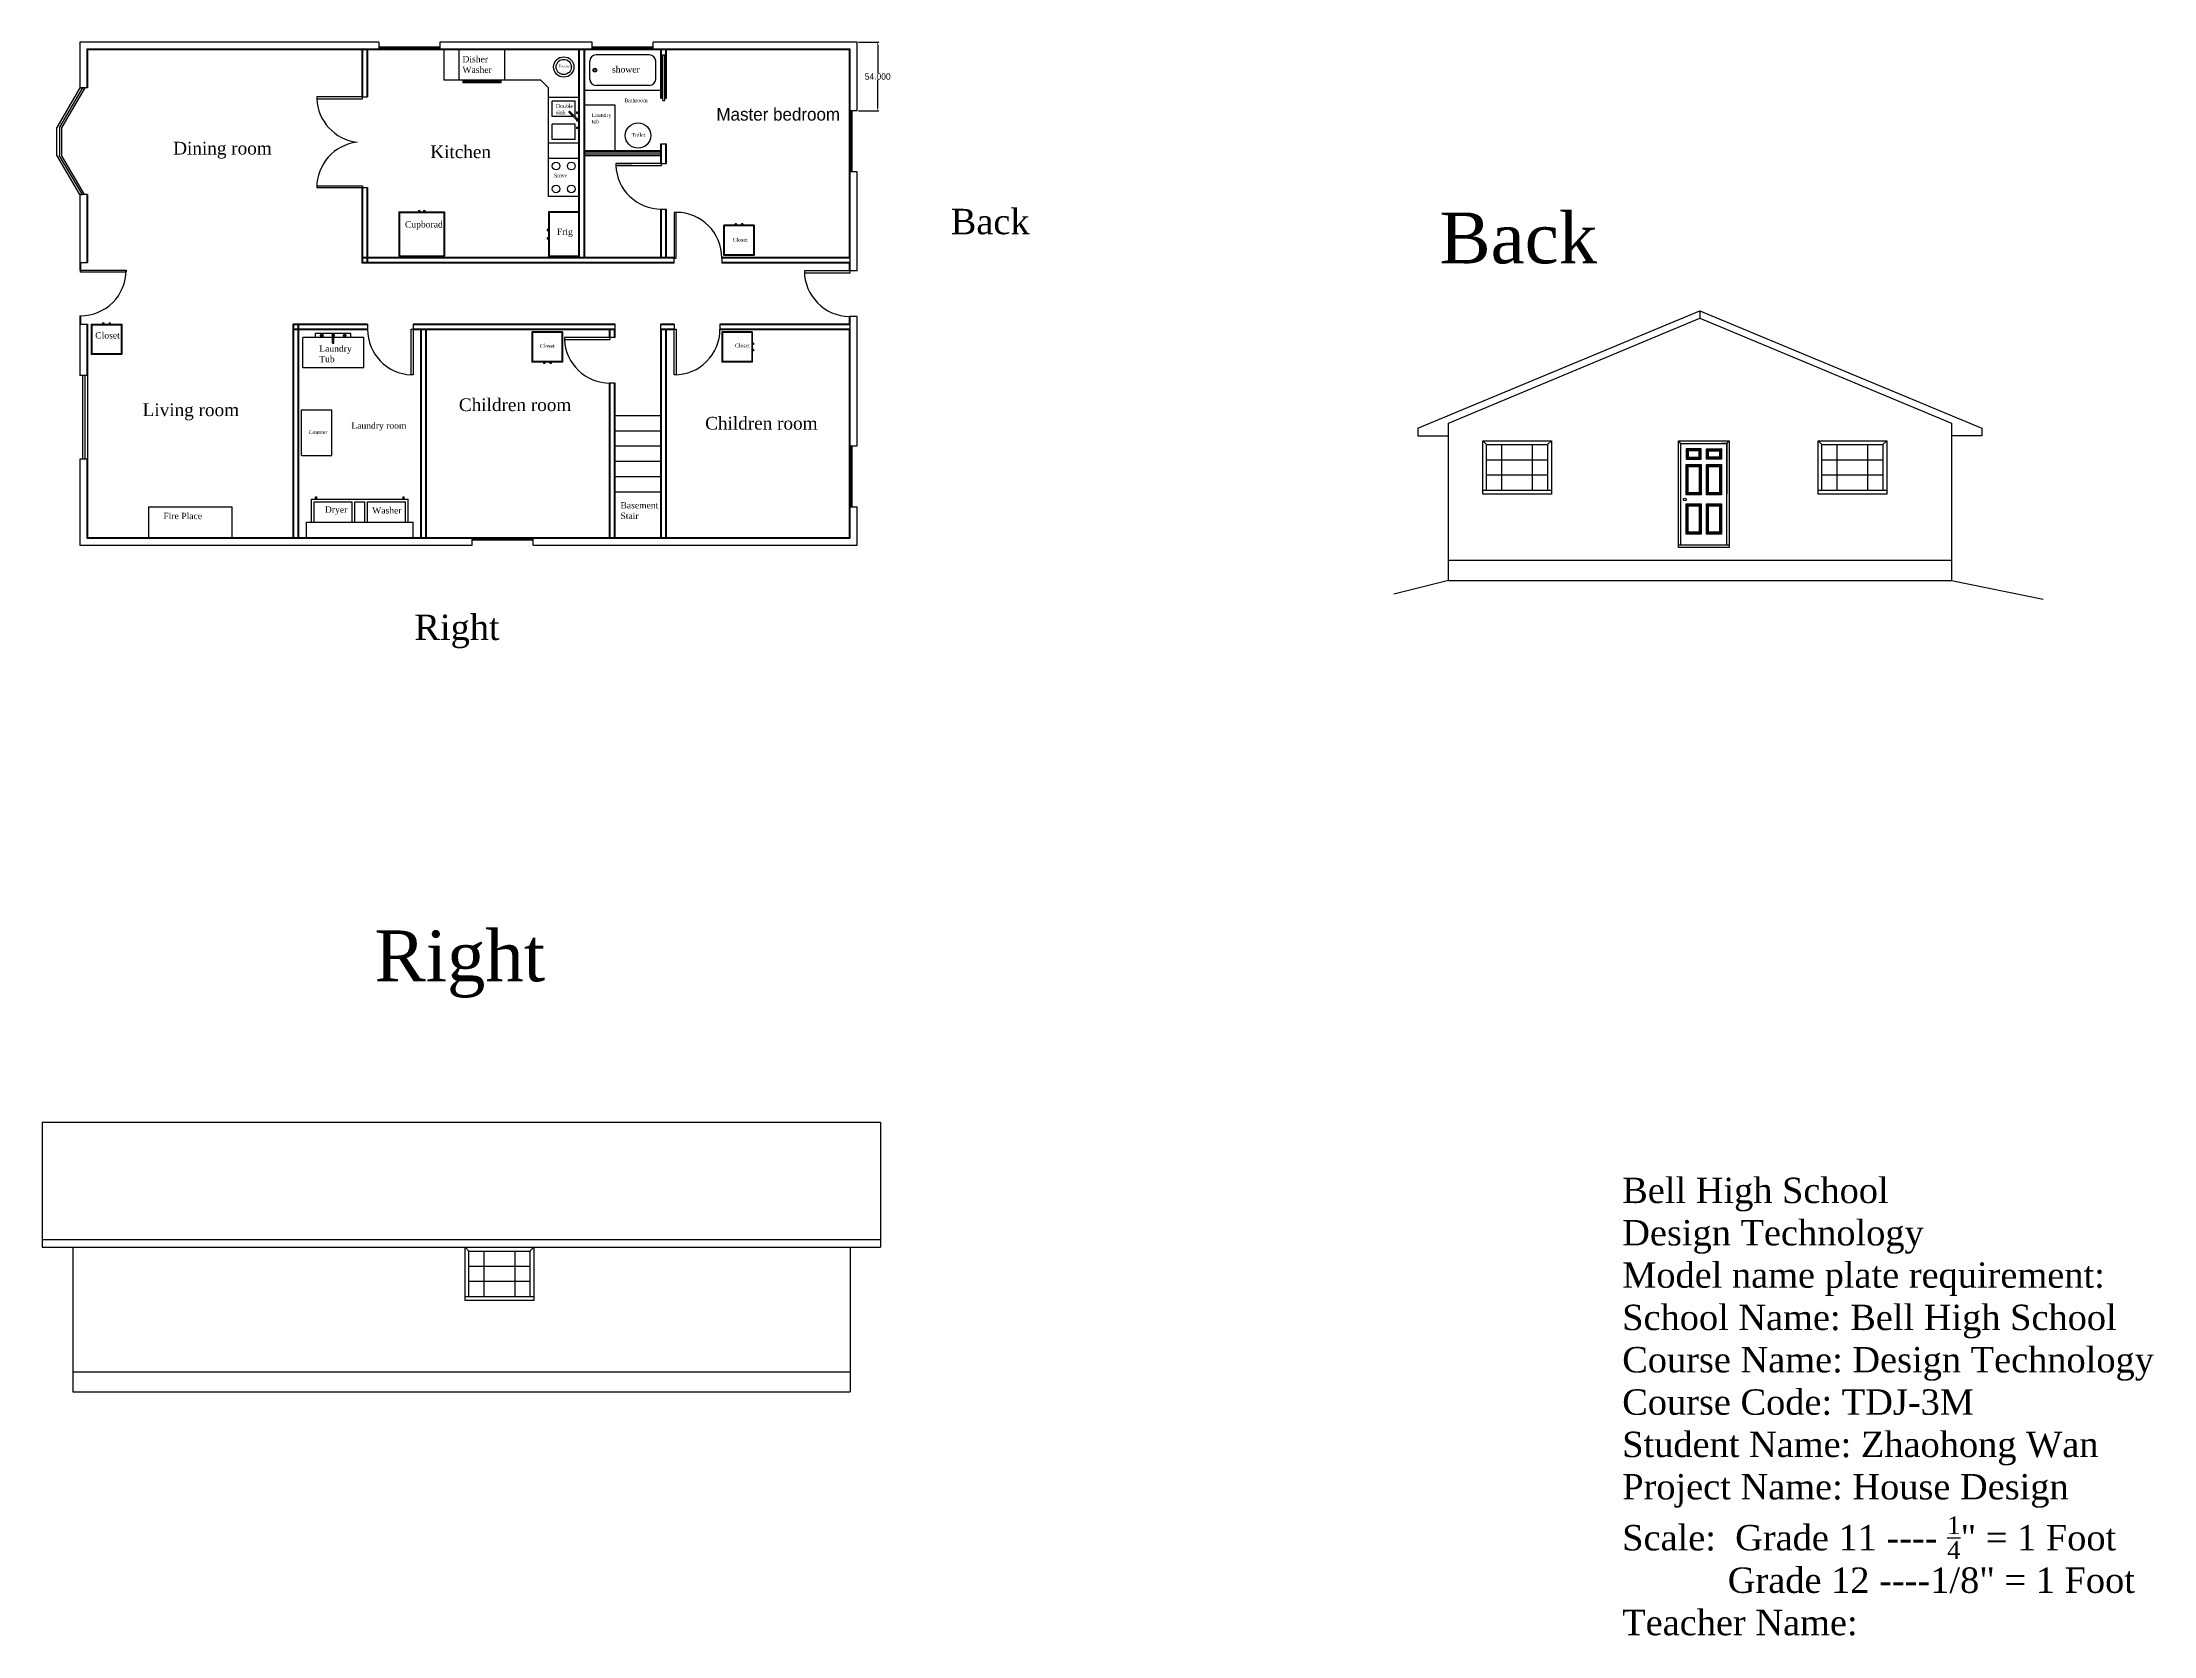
# Model space of a CAD drawing. Header units: inches. Extents: x -1736 to 1523, y -803 to 1452.
# Drawn here: x -287 to 1375, y -803 to 452 of the extents above; entities that cross this region are included whole.
import ezdxf

# ---------------------------------------------------------------- set-up
doc = ezdxf.new("R2010")
doc.units = ezdxf.units.IN
doc.header["$MEASUREMENT"] = 0
doc.dimstyles.get("Standard").update_dxf_attribs({"dimtxt": 5, "dimasz": 2, "dimexe": 1, "dimexo": 1, "dimgap": 0.09, "dimtad": 0, "dimtih": 1, "dimtoh": 1, "dimdec": 3, "dimzin": 0, "dimdsep": 46, "dimtxsty": 'Standard', "dimcen": 0.09, "dimadec": 0, "dimazin": 0, "dimtfac": 1, "dimtdec": 3, "dimtofl": 0, "dimtmove": 0, "dimatfit": 3, "dimfxl": 1, "dimtolj": 1, "dimtzin": 0, "dimarcsym": 0})

# ---------------------------------------------------------------- blocks, each defined once
blk = doc.blocks.new('*D1')
at = {"color": 0, "lineweight": -2}
for p, q in [((355.1, 452.4), (371.3, 452.4)), ((370.3, 450.4), (370.3, 428)), ((370.3, 400.4), (370.3, 422.8)), ((355.1, 398.4), (371.3, 398.4))]:
    blk.add_line(p, q, dxfattribs=at)
at = {"color": 0}
for points in [[(369.9, 450.4), (370.6, 450.4), (370.3, 452.4)], [(369.9, 400.4), (370.6, 400.4), (370.3, 398.4)]]:
    blk.add_solid(points, dxfattribs=at)
at = {"layer": 'Defpoints', "color": 0}
for p in [(354.1, 452.4), (354.1, 398.4), (370.3, 398.4)]:
    blk.add_point(p, dxfattribs=at)
at = {"color": 0, "insert": (370.3, 425.4), "char_height": 5, "attachment_point": 5}
blk.add_mtext('\\A1;54.000', dxfattribs=at)

msp = doc.modelspace()

# ---------------------------------------------------------------- linework, layer by layer
for p, q in [((-257.8855, 452.4247), (-257.8855, 416.4247)), ((-22.3855, 452.4247), (-257.8855, 452.4247)), ((-22.3855, 452.4247), (-22.3855, 446.4247)), ((25.6145, 452.4247), (25.6145, 446.4247)), ((145.6145, 452.4247), (25.6145, 452.4247)), ((145.6145, 446.4247), (145.6145, 452.4247)), ((354.1145, 452.4247), (193.6145, 452.4247)), ((193.6145, 446.4247), (193.6145, 452.4247)), ((354.1145, 398.4247), (354.1145, 452.4247)), ((-252.3855, 446.9247), (-252.3855, 416.4247)), ((-22.3855, 446.9247), (-252.3855, 446.9247)), ((-251.8855, 446.9247), (-251.8855, 416.4247)), ((135.1145, 446.4247), (-251.8855, 446.4247)), ((-35.8855, 446.9247), (-35.8855, 409.4247)), ((-35.3855, 446.9247), (-35.3855, 409.4247)), ((-31.8855, 446.9247), (-31.8855, 409.4247)), ((-31.3855, 446.9247), (-31.3855, 409.4247)), ((25.6145, 448.4247), (-22.3855, 448.4247)), ((25.6145, 447.4247), (-22.3855, 447.4247)), ((145.6145, 446.9247), (25.6145, 446.9247)), ((28.6145, 446.9247), (28.6145, 422.4247)), ((40.6145, 446.9247), (40.6145, 422.4247)), ((76.6145, 446.9247), (76.6145, 422.4247)), ((135.1145, 282.9247), (135.1145, 446.4247)), ((135.6145, 282.9247), (135.6145, 446.4247)), ((139.1145, 446.4247), (135.6145, 446.4247)), ((139.1145, 282.9247), (139.1145, 446.4247)), ((139.6145, 282.9247), (139.6145, 446.4247)), ((199.6145, 446.4247), (139.6145, 446.4247)), ((143.6145, 423.4247), (143.6145, 437.4247)), ((193.6145, 448.4247), (145.6145, 448.4247)), ((193.6145, 447.4247), (145.6145, 447.4247)), ((190.6145, 442.4247), (148.6145, 442.4247)), ((348.6145, 446.9247), (193.6145, 446.9247)), ((195.6145, 423.4247), (195.6145, 437.4247)), ((199.6145, 408.4247), (199.6145, 446.4247)), ((199.6145, 408.4247), (199.6145, 446.4247)), ((200.1145, 408.4247), (200.1145, 446.4247)), ((200.1145, 408.4247), (200.1145, 446.4247)), ((203.6145, 446.4247), (200.1145, 446.4247)), ((201.1145, 442.4247), (202.6145, 442.4247)), ((201.1145, 406.4247), (201.1145, 442.4247)), ((202.6145, 406.4247), (202.6145, 442.4247)), ((203.6145, 408.4247), (203.6145, 446.4247)), ((203.6145, 408.4247), (203.6145, 446.4247)), ((348.1145, 446.4247), (204.1145, 446.4247)), ((204.1145, 408.4247), (204.1145, 446.4247)), ((204.1145, 408.4247), (204.1145, 446.4247)), ((348.1145, 282.9247), (348.1145, 446.4247)), ((348.6145, 398.4247), (348.6145, 446.9247)), ((-257.8855, 416.4247), (-276.0375, 385.336)), ((-255.8882, 416.5273), (-273.9382, 385.3982)), ((-253.8855, 416.4247), (-272.1437, 385.3982)), ((-257.8855, 416.4247), (-255.8882, 416.5273)), ((-251.8855, 416.4247), (-257.8855, 416.4247)), ((-257.8855, 416.4247), (-253.8855, 416.4247)), ((105.1145, 422.4247), (28.6145, 422.4247)), ((43.6145, 422.4247), (43.6145, 420.4247)), ((73.6145, 420.4247), (43.6145, 420.4247)), ((44.6145, 422.4247), (44.6145, 421.4247)), ((72.6145, 421.4247), (44.6145, 421.4247)), ((72.6145, 422.4247), (72.6145, 421.4247)), ((73.6145, 422.4247), (73.6145, 420.4247)), ((105.1145, 422.4247), (111.1145, 416.4247)), ((111.1145, 330.9247), (111.1145, 416.4247)), ((190.6145, 418.4247), (148.6145, 418.4247)), ((-35.3855, 409.4247), (-71.3855, 409.4247)), ((-71.3855, 409.4247), (-71.3855, 407.9247)), ((-71.3855, 407.9247), (-35.3855, 407.9247)), ((-35.8855, 409.4247), (-31.3855, 409.4247)), ((-35.3855, 407.9247), (-35.3855, 409.4247)), ((135.1145, 408.9247), (111.1145, 408.9247)), ((132.1145, 405.9247), (114.1145, 405.9247)), ((114.1145, 393.9247), (114.1145, 405.9247)), ((132.1145, 393.9247), (132.1145, 405.9247)), ((199.6145, 414.4247), (139.6145, 414.4247)), ((163.6145, 402.9247), (139.6145, 402.9247)), ((163.6145, 366.9247), (163.6145, 402.9247)), ((199.6145, 408.4247), (201.1145, 408.4247)), ((201.1145, 406.4247), (202.6145, 406.4247)), ((202.6145, 408.4247), (204.1145, 408.4247)), ((-276.0562, 363.5024), (-276.0562, 385.3039)), ((-273.9382, 385.3982), (-273.9382, 363.3877)), ((-272.1636, 362.8296), (-272.1437, 385.3982)), ((130.4128, 393.9247), (114.1145, 393.9247)), ((114.1145, 375.9247), (114.1145, 387.9247)), ((132.1145, 387.9247), (114.1145, 387.9247)), ((127.7722, 398.1341), (127.0447, 397.407)), ((127.0447, 397.407), (133.3145, 390.9247)), ((134.1145, 391.7247), (127.7722, 398.1341)), ((132.1145, 393.9247), (131.9375, 393.9247)), ((132.1145, 375.9247), (132.1145, 387.9247)), ((354.1145, 398.4247), (348.1145, 398.4247)), ((349.1145, 350.4247), (349.1145, 398.4247)), ((350.1145, 350.4247), (350.1145, 398.4247)), ((135.1145, 372.9247), (111.1145, 372.9247)), ((132.1145, 375.9247), (114.1145, 375.9247)), ((199.6145, 366.9247), (139.6145, 366.9247)), ((199.6145, 366.4247), (139.6145, 366.4247)), ((199.6145, 372.4247), (204.1145, 372.4247)), ((199.6145, 356.9247), (199.6145, 372.4247)), ((199.6145, 356.9247), (199.6145, 372.4247)), ((200.1145, 356.9247), (200.1145, 372.4247)), ((200.1145, 356.9247), (200.1145, 372.4247)), ((203.6145, 356.9247), (203.6145, 372.4247)), ((203.6145, 356.9247), (203.6145, 372.4247)), ((204.1145, 356.9247), (204.1145, 372.4247)), ((204.1145, 356.9247), (204.1145, 372.4247)), ((-257.8855, 332.4247), (-276.0562, 363.5024)), ((-255.8855, 332.4247), (-274.005, 363.5024)), ((-254.3129, 332.4247), (-272.1636, 362.8296)), ((135.1145, 360.9247), (111.1145, 360.9247)), ((199.6145, 365.1747), (139.6145, 365.1747)), ((199.6145, 363.4247), (139.6145, 363.4247)), ((199.6145, 362.9247), (139.6145, 362.9247)), ((200.1145, 356.9247), (164.1145, 356.9247)), ((164.1145, 356.9247), (176.6729, 356.9247)), ((164.1145, 356.9247), (164.1145, 355.4247)), ((164.1145, 355.4247), (200.1145, 355.4247)), ((199.6145, 356.9247), (204.1145, 356.9247)), ((200.1145, 355.4247), (200.1145, 356.9247)), ((354.1145, 350.4247), (348.1145, 350.4247)), ((348.6145, 273.9247), (348.6145, 350.4247)), ((354.1145, 272.4247), (354.1145, 350.4247)), ((-71.3855, 339.4247), (-35.8855, 339.4247)), ((-71.3855, 339.4247), (-71.3855, 337.9247)), ((-71.3855, 337.9247), (-35.8855, 337.9247)), ((-35.8855, 339.4247), (-35.3855, 339.4247)), ((-35.8855, 337.9247), (-35.8855, 278.4247)), ((-35.8855, 337.9247), (-31.3855, 337.9247)), ((-35.3855, 339.4247), (-35.3855, 282.9247)), ((-31.8855, 337.9247), (-31.8855, 282.9247)), ((-31.3855, 337.9247), (-31.3855, 282.9247)), ((-257.8855, 332.4247), (-257.8855, 278.9386)), ((-251.8855, 332.4247), (-257.8855, 332.4247)), ((-257.8855, 332.4247), (-255.8855, 332.4247)), ((-252.3855, 332.4247), (-252.3855, 278.9258)), ((-251.8855, 332.4247), (-251.8855, 278.9247)), ((-6.7641, 318.9247), (-6.7641, 283.9247)), ((-6.7641, 318.9247), (29.2359, 318.9247)), ((-6.2641, 318.4247), (28.7359, 318.4247)), ((-6.2641, 318.4247), (-6.2641, 283.9247)), ((8.7359, 319.9247), (8.7359, 318.9247)), ((8.7359, 319.9247), (9.7359, 319.9247)), ((9.7359, 319.9247), (9.7359, 318.9247)), ((12.7359, 319.9247), (12.7359, 318.9247)), ((12.7359, 319.9247), (13.7359, 319.9247)), ((13.7359, 319.9247), (13.7359, 318.9247)), ((28.7359, 318.4247), (28.7359, 283.9247)), ((29.2359, 318.9247), (29.2359, 283.9247)), ((135.1145, 330.9247), (111.1145, 330.9247)), ((135.1145, 318.9247), (111.1145, 318.9247)), ((111.1145, 318.9247), (111.1145, 283.4247)), ((135.1145, 318.4247), (111.1145, 318.4247)), ((111.6145, 318.9247), (111.6145, 283.4247)), ((199.6145, 282.9247), (199.6145, 320.9247)), ((199.6145, 282.9247), (199.6145, 320.9247)), ((199.6145, 320.9247), (204.1145, 320.9247)), ((200.1145, 282.9247), (200.1145, 320.9247)), ((200.1145, 282.9247), (200.1145, 320.9247)), ((203.6145, 282.9247), (203.6145, 320.9247)), ((203.6145, 282.9247), (203.6145, 320.9247)), ((204.1145, 282.9247), (204.1145, 320.9247)), ((204.1145, 282.9247), (204.1145, 320.9247)), ((211.6145, 318.4247), (210.1145, 318.4247)), ((210.1145, 318.4247), (210.1145, 282.4247)), ((211.6145, 282.4247), (211.6145, 318.4247)), ((111.1145, 304.9247), (110.1145, 304.9247)), ((110.1145, 304.9247), (110.1145, 303.9247)), ((111.1145, 303.9247), (110.1145, 303.9247)), ((273.1145, 308.4247), (249.1145, 308.4247)), ((249.1145, 284.4247), (249.1145, 308.4247)), ((249.1145, 308.4247), (249.6145, 307.9247)), ((249.6145, 284.9247), (249.6145, 307.9247)), ((272.6145, 307.9247), (249.6145, 307.9247)), ((258.1145, 308.4247), (258.1145, 309.4247)), ((259.1145, 309.4247), (258.1145, 309.4247)), ((259.1145, 308.4247), (259.1145, 309.4247)), ((263.1145, 309.4247), (263.1145, 308.4247)), ((264.1145, 309.4247), (263.1145, 309.4247)), ((264.1145, 309.4247), (264.1145, 308.4247)), ((272.6145, 307.9247), (273.1145, 308.4247)), ((272.6145, 307.9247), (272.6145, 284.9247)), ((273.1145, 308.4247), (273.1145, 284.4247)), ((-31.8855, 282.9247), (-35.3855, 282.9247)), ((135.1145, 282.9247), (-31.3855, 282.9247)), ((29.2359, 283.4247), (-6.7641, 283.4247)), ((28.7359, 283.9247), (-6.2641, 283.9247)), ((111.1145, 298.4247), (110.1145, 298.4247)), ((110.1145, 298.4247), (110.1145, 297.4247)), ((111.1145, 297.4247), (110.1145, 297.4247)), ((135.1145, 283.9247), (111.1145, 283.9247)), ((135.1145, 283.4247), (111.1145, 283.4247)), ((139.1145, 282.9247), (135.6145, 282.9247)), ((199.6145, 282.9247), (139.6145, 282.9247)), ((203.6145, 282.9247), (200.1145, 282.9247)), ((210.1145, 282.9247), (204.1145, 282.9247)), ((210.1145, 278.4247), (210.1145, 282.9247)), ((342.6145, 282.9247), (247.6145, 282.9247)), ((247.6145, 282.9247), (247.6145, 278.4247)), ((249.1145, 284.4247), (249.6145, 284.9247)), ((273.1145, 284.4247), (249.1145, 284.4247)), ((273.1145, 284.4247), (249.1145, 284.4247)), ((272.6145, 284.9247), (249.6145, 284.9247)), ((273.1145, 284.4247), (272.6145, 284.9247)), ((348.1145, 282.9247), (342.6145, 282.9247)), ((-257.8855, 278.9386), (-257.3855, 278.9386)), ((-257.8855, 278.9386), (-257.8855, 272.9374)), ((-257.8855, 278.9386), (-251.8855, 278.9247)), ((-257.8855, 272.9374), (-257.3855, 272.9374)), ((-257.3855, 278.9386), (-257.3855, 277.4386)), ((-257.3855, 278.9374), (-257.3855, 272.9374)), ((-257.3855, 277.4386), (-257.3855, 271.4374)), ((-257.3855, 271.4374), (-257.3855, 272.9374)), ((-257.3855, 272.9374), (-221.3855, 272.9374)), ((-257.3855, 271.4374), (-257.3855, 272.9374)), ((-221.3855, 271.4374), (-257.3855, 271.4374)), ((-221.3855, 272.9374), (-221.3855, 271.4374)), ((210.1145, 278.4247), (-35.8855, 278.4247)), ((-31.8855, 282.4247), (-35.3855, 282.4247)), ((-35.3855, 282.4247), (-35.3855, 278.9247)), ((-31.8855, 278.9247), (-35.3855, 278.9247)), ((-31.8855, 282.4247), (-31.8855, 278.9247)), ((210.1145, 282.4247), (-31.3855, 282.4247)), ((-31.3855, 282.4247), (-31.3855, 278.9247)), ((210.1145, 278.9247), (-31.3855, 278.9247)), ((210.1145, 282.4247), (211.6145, 282.4247)), ((342.6145, 282.4247), (247.611, 282.4247)), ((342.6145, 278.9247), (247.6145, 278.9247)), ((342.6145, 278.4247), (247.6145, 278.4247)), ((348.6145, 272.4247), (312.6145, 272.4247)), ((312.6145, 272.4247), (312.6145, 270.9247)), ((312.6145, 270.9247), (348.6145, 270.9247)), ((348.6145, 282.4247), (342.6145, 282.4247)), ((348.6145, 278.9247), (342.6145, 278.9247)), ((348.1145, 278.4247), (342.6145, 278.4247)), ((348.1145, 273.9247), (348.1145, 278.4247)), ((348.1145, 272.4247), (348.1145, 273.9247)), ((348.6145, 272.4247), (348.1145, 272.4247)), ((348.6145, 272.4247), (348.6145, 278.4247)), ((354.1145, 272.4247), (348.6145, 272.4247)), ((348.6145, 270.9247), (348.6145, 272.4247)), ((-257.8855, 236.9409), (-257.8855, 230.4431)), ((-257.8855, 236.9409), (-257.3855, 236.9409)), ((-257.3855, 236.9409), (-257.3855, 230.4431)), ((348.1145, 230.4247), (348.1145, 236.4282)), ((354.1145, 236.4247), (348.1145, 236.4247)), ((348.6145, 134.4247), (348.6145, 236.4247)), ((354.1145, 134.4247), (354.1145, 236.4247)), ((795.7001, 148.423), (1017.6837, 240.9298)), ((819.7001, 152.4647), (1017.7001, 234.9647)), ((1017.6837, 240.9298), (1239.7001, 148.423)), ((1017.6837, 240.9298), (1017.7001, 234.9647)), ((1017.7001, 234.9647), (1215.7001, 152.4647)), ((-257.8855, 230.4431), (-257.8855, 189.9247)), ((-257.8855, 230.4431), (-251.8855, 230.4247)), ((-252.3855, 230.4262), (-252.3855, 189.9247)), ((-251.8855, 230.4247), (-251.8855, 62.4247)), ((-248.8855, 230.4247), (-248.8855, 206.4247)), ((-248.8855, 230.4247), (-224.8855, 230.4247)), ((-248.8855, 230.4247), (-248.3855, 229.9247)), ((-248.3855, 229.9247), (-225.3855, 229.9247)), ((-248.3855, 229.9247), (-248.3855, 206.9247)), ((-239.8855, 231.4247), (-239.8855, 230.4247)), ((-239.8855, 231.4247), (-238.8855, 231.4247)), ((-238.8855, 231.4247), (-238.8855, 230.4247)), ((-234.8855, 231.4247), (-234.8855, 230.4247)), ((-234.8855, 231.4247), (-233.8855, 231.4247)), ((-233.8855, 231.4247), (-233.8855, 230.4247)), ((-225.3855, 229.9247), (-224.8855, 230.4247)), ((-225.3855, 229.9247), (-225.3855, 206.9247)), ((-224.8855, 230.4247), (-224.8855, 206.4247)), ((-89.8855, 61.9247), (-89.8855, 230.4247)), ((-31.3855, 230.4247), (-89.8855, 230.4247)), ((-89.3855, 226.4247), (-89.3855, 229.9247)), ((-85.8855, 229.9247), (-89.3855, 229.9247)), ((-85.8855, 226.4247), (-89.3855, 226.4247)), ((-89.3855, 61.9247), (-89.3855, 225.9247)), ((-85.8855, 225.9247), (-89.3855, 225.9247)), ((-85.8855, 226.4247), (-85.8855, 229.9247)), ((-85.8855, 61.9247), (-85.8855, 225.9247)), ((-31.3855, 229.9247), (-85.3855, 229.9247)), ((-85.3855, 226.4247), (-85.3855, 229.9247)), ((-31.3855, 226.4247), (-85.3855, 226.4247)), ((-85.3855, 61.9247), (-85.3855, 225.9247)), ((-31.3855, 225.9247), (-85.3855, 225.9247)), ((-82.3855, 195.9247), (-82.3855, 219.9247)), ((-58.8855, 219.9247), (-82.3855, 219.9247)), ((-44.3855, 222.9247), (-72.3855, 222.9247)), ((-72.3855, 219.9247), (-72.3855, 222.9247)), ((-57.8855, 221.4247), (-58.8855, 221.4247)), ((-58.8855, 215.4247), (-58.8855, 221.4247)), ((-57.8855, 215.4247), (-57.8855, 221.4247)), ((-34.3855, 219.9247), (-57.8855, 219.9247)), ((-44.3855, 219.9247), (-44.3855, 222.9247)), ((-34.3855, 195.9247), (-34.3855, 219.9247)), ((-31.3855, 230.4247), (-31.3855, 225.9247)), ((3.1145, 190.4247), (3.1145, 226.4247)), ((3.1145, 226.4247), (4.6145, 226.4247)), ((163.6145, 230.4247), (4.6145, 230.4247)), ((4.6145, 230.4247), (4.6145, 226.4247)), ((163.6145, 229.9247), (4.6145, 229.9247)), ((163.6145, 226.4247), (4.6145, 226.4247)), ((4.6145, 226.4247), (4.6145, 190.4247)), ((10.6145, 225.9247), (4.6145, 225.9247)), ((10.6145, 62.4247), (10.6145, 225.9247)), ((11.1145, 62.4247), (11.1145, 225.9247)), ((14.6145, 225.9247), (11.1145, 225.9247)), ((14.6145, 62.4247), (14.6145, 225.9247)), ((163.6145, 225.9247), (15.1145, 225.9247)), ((15.1145, 62.4247), (15.1145, 225.9247)), ((122.1145, 224.4247), (98.1145, 224.4247)), ((98.1145, 224.4247), (98.1145, 200.4247)), ((98.1145, 224.4247), (98.6145, 223.9247)), ((121.6145, 223.9247), (98.6145, 223.9247)), ((98.6145, 223.9247), (98.6145, 200.9247)), ((121.6145, 223.9247), (122.1145, 224.4247)), ((121.6145, 223.9247), (121.6145, 200.9247)), ((122.1145, 224.4247), (122.1145, 200.4247)), ((159.6145, 219.9247), (123.6145, 219.9247)), ((123.6145, 219.9247), (123.6145, 218.4247)), ((123.6145, 218.4247), (159.6145, 218.4247)), ((159.1145, 219.9247), (159.1145, 225.9247)), ((159.6145, 219.9247), (159.6145, 225.9247)), ((163.6145, 219.9247), (159.6145, 219.9247)), ((159.6145, 218.4247), (159.6145, 219.9247)), ((163.1145, 219.9247), (163.1145, 225.9247)), ((163.6145, 219.9247), (163.6145, 230.4247)), ((199.6145, 62.4247), (199.6145, 230.4247)), ((210.1145, 230.4247), (199.6145, 230.4247)), ((210.1145, 229.9247), (199.6145, 229.9247)), ((210.1145, 226.4247), (199.6145, 226.4247)), ((210.1145, 225.9247), (199.6145, 225.9247)), ((200.1145, 62.4247), (200.1145, 225.9247)), ((203.6145, 62.4247), (203.6145, 225.9247)), ((204.1145, 62.4247), (204.1145, 225.9247)), ((210.1145, 230.4247), (210.1145, 225.9247)), ((210.1145, 226.4247), (211.6145, 226.4247)), ((210.1145, 190.4247), (210.1145, 226.4247)), ((211.6145, 226.4247), (211.6145, 190.4247)), ((348.1145, 230.4247), (246.1145, 230.4247)), ((246.1145, 230.4247), (246.1145, 225.9247)), ((348.6145, 229.9247), (246.1145, 229.9247)), ((348.6145, 226.4247), (246.1145, 226.4247)), ((348.1145, 225.9247), (246.1145, 225.9247)), ((271.6145, 224.4247), (247.6145, 224.4247)), ((247.6145, 224.4247), (247.6145, 200.4247)), ((247.6145, 224.4247), (248.1145, 223.9247)), ((271.1145, 223.9247), (248.1145, 223.9247)), ((248.1145, 223.9247), (248.1145, 200.9247)), ((271.1145, 223.9247), (271.6145, 224.4247)), ((271.1145, 223.9247), (271.1145, 200.9247)), ((271.6145, 224.4247), (271.6145, 200.4247)), ((348.1145, 61.9247), (348.1145, 225.9247)), ((-248.8855, 206.4247), (-248.3855, 206.9247)), ((-224.8855, 206.4247), (-248.8855, 206.4247)), ((-225.3855, 206.9247), (-248.3855, 206.9247)), ((-225.3855, 206.9247), (-224.8855, 206.4247)), ((-58.8855, 215.4247), (-57.8855, 215.4247)), ((98.1145, 200.4247), (98.6145, 200.9247)), ((122.1145, 200.4247), (98.1145, 200.4247)), ((121.6145, 200.9247), (98.6145, 200.9247)), ((107.1145, 200.4247), (107.1145, 199.4247)), ((108.1145, 200.4247), (108.1145, 199.4247)), ((112.1145, 200.4247), (112.1145, 199.4247)), ((113.1145, 200.4247), (113.1145, 199.4247)), ((121.6145, 200.9247), (122.1145, 200.4247)), ((247.6145, 200.4247), (248.1145, 200.9247)), ((271.6145, 200.4247), (247.6145, 200.4247)), ((271.1145, 200.9247), (248.1145, 200.9247)), ((271.1145, 200.9247), (271.6145, 200.4247)), ((272.6145, 215.4247), (271.6145, 215.4247)), ((272.6145, 214.4247), (271.6145, 214.4247)), ((272.6145, 210.4247), (271.6145, 210.4247)), ((272.6145, 209.4247), (271.6145, 209.4247)), ((272.6145, 215.4247), (272.6145, 214.4247)), ((272.6145, 210.4247), (272.6145, 209.4247)), ((-251.8855, 189.9247), (-257.8855, 189.9247)), ((-255.8855, 189.9247), (-255.8855, 123.9247)), ((-253.8855, 189.9247), (-253.8855, 123.9247)), ((-34.3855, 195.9247), (-82.3855, 195.9247)), ((4.6145, 190.4247), (3.1145, 190.4247)), ((108.1145, 199.4247), (107.1145, 199.4247)), ((113.1145, 199.4247), (112.1145, 199.4247)), ((159.1145, 62.4247), (159.1145, 183.9247)), ((163.6145, 183.9247), (159.1145, 183.9247)), ((159.6145, 62.4247), (159.6145, 183.9247)), ((163.1145, 62.4247), (163.1145, 183.9247)), ((163.6145, 62.4247), (163.6145, 183.9247)), ((211.6145, 190.4247), (210.1145, 190.4247)), ((-83.3855, 126.8623), (-83.3855, 162.8623)), ((-83.3855, 162.8623), (-59.3855, 162.8623)), ((-59.3855, 126.8623), (-59.3855, 162.8623)), ((163.6145, 158.4247), (199.6145, 158.4247)), ((819.7255, 28.4247), (819.7255, 152.4247)), ((1215.7255, 152.4247), (1215.7255, 28.4247)), ((163.6145, 146.4247), (199.6145, 146.4247)), ((163.6145, 134.4247), (199.6145, 134.4247)), ((348.1145, 134.4247), (354.1145, 134.4247)), ((349.1145, 86.4247), (349.1145, 134.4247)), ((350.1145, 86.4247), (350.1145, 134.4247)), ((795.7001, 148.423), (795.7001, 142.4647)), ((795.7001, 142.4647), (819.7001, 142.4647)), ((846.7255, 138.4995), (900.7255, 138.4995)), ((846.7255, 96.4995), (846.7255, 138.4995)), ((849.7255, 135.4995), (846.7255, 138.4995)), ((849.7255, 99.4995), (849.7255, 135.4995)), ((849.7255, 135.4995), (897.7255, 135.4995)), ((861.7255, 99.4995), (861.7255, 135.4995)), ((885.7255, 135.4995), (885.7255, 99.4995)), ((897.7255, 135.4995), (900.7255, 138.4995)), ((897.7255, 135.4995), (897.7255, 99.4995)), ((900.7255, 138.4995), (900.7255, 96.4995)), ((1000.7255, 54.4453), (1000.7255, 138.4453)), ((1002.7255, 136.4247), (1000.7255, 138.4453)), ((1000.7255, 138.4453), (1040.767, 138.4236)), ((1002.7255, 56.4247), (1002.7255, 136.4247)), ((1002.7255, 136.4247), (1038.7255, 136.4247)), ((1002.7689, 136.4442), (1038.7689, 136.4247)), ((1038.7689, 136.4247), (1034.7689, 136.4268)), ((1038.7255, 136.4247), (1038.7255, 56.4247)), ((1038.7689, 136.4247), (1038.7255, 56.4247)), ((1038.7689, 136.4247), (1038.7667, 132.4247)), ((1038.7689, 136.4247), (1040.767, 138.4236)), ((1040.767, 138.4236), (1040.7245, 54.4236)), ((1110.7255, 138.4995), (1164.7255, 138.4995)), ((1110.7255, 96.4995), (1110.7255, 138.4995)), ((1113.7255, 135.4995), (1110.7255, 138.4995)), ((1113.7255, 99.4995), (1113.7255, 135.4995)), ((1113.7255, 135.4995), (1161.7255, 135.4995)), ((1125.7255, 99.4995), (1125.7255, 135.4995)), ((1149.7255, 135.4995), (1149.7255, 99.4995)), ((1161.7255, 135.4995), (1164.7255, 138.4995)), ((1161.7255, 135.4995), (1161.7255, 99.4995)), ((1164.7255, 138.4995), (1164.7255, 96.4995)), ((1239.7001, 142.4647), (1215.7001, 142.4647)), ((1239.7001, 148.423), (1239.7001, 142.4647)), ((-251.8855, 123.9247), (-257.8855, 123.9247)), ((-257.8855, 123.9247), (-257.8855, 56.4247)), ((-252.3855, 123.9247), (-252.3855, 61.9247)), ((-83.3855, 126.8623), (-59.3855, 126.8623)), ((163.6145, 122.4247), (199.6145, 122.4247)), ((849.7255, 123.4995), (897.7255, 123.4995)), ((1002.7255, 56.4247), (1002.7255, 116.4247)), ((1006.7469, 95.942), (1006.7599, 119.942)), ((1006.7599, 119.942), (1018.7599, 119.9355)), ((1008.3591, 118.3412), (1006.7599, 119.942)), ((1006.7666, 132.192), (1006.7621, 123.942)), ((1008.363, 125.5412), (1006.7621, 123.942)), ((1006.7621, 123.942), (1018.7621, 123.9355)), ((1018.7666, 132.1855), (1006.7666, 132.192)), ((1008.3657, 130.5912), (1006.7666, 132.192)), ((1006.947, 96.1419), (1006.9598, 119.7419)), ((1006.9598, 119.7419), (1018.5598, 119.7356)), ((1006.9665, 131.9919), (1006.9622, 124.1419)), ((1006.9622, 124.1419), (1018.5622, 124.1356)), ((1018.5665, 131.9856), (1006.9665, 131.9919)), ((1007.1471, 96.3418), (1007.1597, 119.5418)), ((1007.1597, 119.5418), (1018.3597, 119.5357)), ((1007.1664, 131.7918), (1007.1623, 124.3418)), ((1007.1623, 124.3418), (1018.3623, 124.3357)), ((1018.3664, 131.7857), (1007.1664, 131.7918)), ((1007.3473, 96.5417), (1007.3596, 119.3417)), ((1007.3596, 119.3417), (1018.1596, 119.3358)), ((1007.3663, 131.5917), (1007.3624, 124.5417)), ((1007.3624, 124.5417), (1018.1624, 124.5358)), ((1018.1663, 131.5858), (1007.3663, 131.5917)), ((1008.0476, 97.2413), (1008.0592, 118.6413)), ((1008.0592, 118.6413), (1017.4592, 118.6362)), ((1008.0628, 125.2413), (1008.0659, 130.8913)), ((1017.4628, 125.2362), (1008.0628, 125.2413)), ((1008.0659, 130.8913), (1017.4659, 130.8862)), ((1008.3478, 97.5412), (1008.3591, 118.3412)), ((1008.3591, 118.3412), (1017.1591, 118.3364)), ((1008.3657, 130.5912), (1008.363, 125.5412)), ((1008.363, 125.5412), (1017.163, 125.5364)), ((1017.1657, 130.5864), (1008.3657, 130.5912)), ((1017.1591, 118.3364), (1017.1478, 97.5364)), ((1018.7599, 119.9355), (1017.1591, 118.3364)), ((1017.163, 125.5364), (1017.1657, 130.5864)), ((1017.163, 125.5364), (1018.7621, 123.9355)), ((1018.7666, 132.1855), (1017.1657, 130.5864)), ((1017.4591, 118.3362), (1017.4476, 97.2362)), ((1017.4592, 118.6362), (1017.4591, 118.3362)), ((1017.4657, 130.5862), (1017.4628, 125.2362)), ((1017.4659, 130.8862), (1017.4657, 130.5862)), ((1018.1596, 119.3358), (1018.1473, 96.5358)), ((1018.1624, 124.5358), (1018.1663, 131.5858)), ((1018.3597, 119.5357), (1018.3471, 96.3357)), ((1018.3623, 124.3357), (1018.3664, 131.7857)), ((1018.5598, 119.7356), (1018.547, 96.1356)), ((1018.5622, 124.1356), (1018.5665, 131.9856)), ((1018.7599, 119.9355), (1018.7469, 95.9355)), ((1018.7621, 123.9355), (1018.7666, 132.1855)), ((1022.7469, 95.9334), (1022.7599, 119.9334)), ((1022.7599, 119.9334), (1034.7599, 119.9268)), ((1024.3591, 118.3325), (1022.7599, 119.9334)), ((1022.7621, 123.9334), (1022.7666, 132.1833)), ((1024.363, 125.5325), (1022.7621, 123.9334)), ((1034.7621, 123.9268), (1022.7621, 123.9334)), ((1022.7666, 132.1833), (1034.7666, 132.1768)), ((1024.3657, 130.5825), (1022.7666, 132.1833)), ((1022.947, 96.1332), (1022.9598, 119.7332)), ((1022.9598, 119.7332), (1034.5598, 119.727)), ((1022.9622, 124.1332), (1022.9665, 131.9832)), ((1034.5622, 124.127), (1022.9622, 124.1332)), ((1022.9665, 131.9832), (1034.5665, 131.977)), ((1023.1471, 96.3331), (1023.1597, 119.5331)), ((1023.1597, 119.5331), (1034.3597, 119.5271)), ((1023.1623, 124.3331), (1023.1664, 131.7831)), ((1034.3623, 124.3271), (1023.1623, 124.3331)), ((1023.1664, 131.7831), (1034.3664, 131.7771)), ((1023.3473, 96.533), (1023.3596, 119.333)), ((1023.3596, 119.333), (1034.1596, 119.3272)), ((1023.3824, 124.553), (1023.3862, 131.563)), ((1034.1424, 124.5472), (1023.3824, 124.553)), ((1023.3862, 131.563), (1034.1462, 131.5572)), ((1024.0476, 97.2327), (1024.0592, 118.6326)), ((1024.0592, 118.6326), (1033.4592, 118.6275)), ((1024.0628, 125.2326), (1024.0659, 130.8826)), ((1033.4628, 125.2275), (1024.0628, 125.2326)), ((1024.0659, 130.8826), (1033.4659, 130.8775)), ((1024.3478, 97.5325), (1024.3591, 118.3325)), ((1024.3591, 118.3325), (1033.1591, 118.3277)), ((1024.363, 125.5325), (1024.3657, 130.5825)), ((1033.163, 125.5277), (1024.363, 125.5325)), ((1024.3657, 130.5825), (1033.1657, 130.5777)), ((1033.1591, 118.3277), (1033.1478, 97.5277)), ((1034.7599, 119.9268), (1033.1591, 118.3277)), ((1033.1657, 130.5777), (1033.163, 125.5277)), ((1034.7621, 123.9268), (1033.163, 125.5277)), ((1034.7666, 132.1768), (1033.1657, 130.5777)), ((1033.4591, 118.3275), (1033.4476, 97.2276)), ((1033.4592, 118.6275), (1033.4591, 118.3275)), ((1033.4657, 130.5775), (1033.4628, 125.2275)), ((1033.4659, 130.8775), (1033.4657, 130.5775)), ((1034.1462, 131.5572), (1034.1424, 124.5472)), ((1034.7666, 132.1768), (1034.1466, 132.1772)), ((1034.1596, 119.3272), (1034.1473, 96.5272)), ((1034.3597, 119.5271), (1034.3471, 96.3271)), ((1034.3664, 131.7771), (1034.3623, 124.3271)), ((1034.5598, 119.727), (1034.547, 96.127)), ((1034.5598, 119.727), (1034.547, 96.127)), ((1034.5665, 131.977), (1034.5622, 124.127)), ((1034.7599, 119.9268), (1034.7469, 95.9268)), ((1034.7666, 132.1768), (1034.7621, 123.9268)), ((1034.7666, 132.1768), (1034.7662, 131.5568)), ((1113.7255, 123.4995), (1161.7255, 123.4995)), ((163.6145, 110.4247), (199.6145, 110.4247)), ((897.7255, 111.4995), (849.7255, 111.4995)), ((1161.7255, 111.4995), (1113.7255, 111.4995)), ((-203.8855, 86.4247), (-203.8855, 62.4247)), ((-203.8855, 86.4247), (-137.8855, 86.4247)), ((-137.8855, 61.9247), (-137.8855, 86.4247)), ((-75.3855, 92.4247), (0.6145, 92.4247)), ((-75.3855, 74.4247), (-75.3855, 92.4247)), ((-73.3855, 74.4247), (-73.3855, 90.4247)), ((-73.3855, 90.4247), (-43.3855, 90.4247)), ((-72.3855, 94.4247), (-71.3855, 94.4247)), ((-72.3855, 92.4247), (-72.3855, 94.4247)), ((-71.3855, 92.4247), (-71.3855, 94.4247)), ((-43.3855, 74.4247), (-43.3855, 90.4247)), ((-41.3855, 74.4247), (-41.3855, 90.4247)), ((-41.3855, 90.4247), (-33.3855, 90.4247)), ((-33.3855, 74.4247), (-33.3855, 90.4247)), ((-31.3855, 74.4247), (-31.3855, 90.4247)), ((-31.3855, 90.4247), (-1.3855, 90.4247)), ((-3.3855, 92.4247), (-3.3855, 94.4247)), ((-3.3855, 94.4247), (-2.3855, 94.4247)), ((-2.3855, 92.4247), (-2.3855, 94.4247)), ((-1.3855, 74.4247), (-1.3855, 90.4247)), ((0.6145, 74.4247), (0.6145, 92.4247)), ((163.6145, 98.4247), (199.6145, 98.4247)), ((348.1145, 86.4247), (354.1145, 86.4247)), ((348.6145, 61.9247), (348.6145, 86.4247)), ((354.1145, 56.4247), (354.1145, 86.4247)), ((900.7255, 99.4995), (846.7255, 99.4995)), ((900.7255, 96.4995), (846.7255, 96.4995)), ((1006.7301, 64.942), (1006.7431, 88.942)), ((1006.7431, 88.942), (1018.7431, 88.9355)), ((1008.3423, 87.3412), (1006.7431, 88.942)), ((1008.3478, 97.5412), (1006.7469, 95.942)), ((1018.7469, 95.9355), (1006.7469, 95.942)), ((1006.9302, 65.1419), (1006.9431, 88.9419)), ((1006.9302, 65.1419), (1006.9431, 88.9419)), ((1006.9302, 65.1419), (1006.943, 88.7419)), ((1006.943, 88.7419), (1018.543, 88.7356)), ((1018.547, 96.1356), (1006.947, 96.1419)), ((1007.1303, 65.3418), (1007.1429, 88.5418)), ((1007.1429, 88.5418), (1018.3429, 88.5357)), ((1018.3471, 96.3357), (1007.1471, 96.3418)), ((1007.3304, 65.5417), (1007.3428, 88.3417)), ((1007.3428, 88.3417), (1018.1428, 88.3359)), ((1018.1473, 96.5358), (1007.3473, 96.5417)), ((1008.0308, 66.2413), (1008.0424, 87.6413)), ((1008.0424, 87.6413), (1017.4424, 87.6362)), ((1017.4476, 97.2362), (1008.0476, 97.2413)), ((1008.331, 66.5412), (1008.3423, 87.3412)), ((1008.3423, 87.3412), (1017.1423, 87.3364)), ((1017.1478, 97.5364), (1008.3478, 97.5412)), ((1017.1423, 87.3364), (1017.131, 66.5364)), ((1017.1423, 87.3364), (1018.7431, 88.9355)), ((1018.7469, 95.9355), (1017.1478, 97.5364)), ((1017.4423, 87.3362), (1017.4308, 66.2362)), ((1017.4424, 87.6362), (1017.4423, 87.3362)), ((1018.1428, 88.3359), (1018.1304, 65.5359)), ((1018.3429, 88.5357), (1018.3303, 65.3357)), ((1018.543, 88.7356), (1018.5302, 65.1356)), ((1018.7431, 88.9355), (1018.7301, 64.9355)), ((1018.7431, 88.9355), (1018.7301, 64.9355)), ((1022.7301, 64.9334), (1022.7431, 88.9334)), ((1022.7431, 88.9334), (1034.7431, 88.9268)), ((1024.3423, 87.3325), (1022.7431, 88.9334)), ((1024.3478, 97.5325), (1022.7469, 95.9334)), ((1034.7469, 95.9268), (1022.7469, 95.9334)), ((1022.9302, 65.1333), (1022.943, 88.7332)), ((1022.9302, 65.1333), (1022.943, 88.7332)), ((1022.943, 88.7332), (1034.543, 88.727)), ((1034.547, 96.127), (1022.947, 96.1332)), ((1023.1303, 65.3331), (1023.1429, 88.5331)), ((1023.1429, 88.5331), (1034.3429, 88.5271)), ((1034.3471, 96.3271), (1023.1471, 96.3331)), ((1023.3304, 65.533), (1023.3428, 88.333)), ((1023.3428, 88.333), (1034.1428, 88.3272)), ((1034.1473, 96.5272), (1023.3473, 96.533)), ((1024.0308, 66.2327), (1024.0424, 87.6327)), ((1024.0424, 87.6327), (1033.4424, 87.6276)), ((1033.4476, 97.2276), (1024.0476, 97.2327)), ((1024.331, 66.5325), (1024.3423, 87.3325)), ((1024.3423, 87.3325), (1033.1423, 87.3277)), ((1033.1478, 97.5277), (1024.3478, 97.5325)), ((1033.1423, 87.3277), (1033.131, 66.5277)), ((1034.7431, 88.9268), (1033.1423, 87.3277)), ((1034.7469, 95.9268), (1033.1478, 97.5277)), ((1033.4423, 87.3276), (1033.4308, 66.2276)), ((1033.4424, 87.6276), (1033.4423, 87.3276)), ((1034.1428, 88.3272), (1034.1304, 65.5272)), ((1034.3429, 88.5271), (1034.3303, 65.3271)), ((1034.543, 88.727), (1034.5302, 65.127)), ((1034.7431, 88.9268), (1034.7301, 64.9269)), ((1164.7255, 99.4995), (1110.7255, 99.4995)), ((1164.7255, 96.4995), (1110.7255, 96.4995)), ((-79.3855, 61.9247), (-79.3855, 74.4247)), ((-79.3855, 74.4247), (4.6145, 74.4247)), ((4.6145, 61.9247), (4.6145, 74.4247)), ((1006.7301, 64.942), (1008.331, 66.5412)), ((1017.131, 66.5364), (1008.331, 66.5412)), ((1018.7301, 64.9355), (1017.131, 66.5364)), ((1024.331, 66.5325), (1022.7301, 64.9334)), ((1033.131, 66.5277), (1024.331, 66.5325)), ((1034.7301, 64.9269), (1033.131, 66.5277)), ((-257.8855, 56.4247), (51.1145, 56.4247)), ((-252.3855, 61.9247), (51.1145, 61.9247)), ((-251.8855, 62.4247), (10.6145, 62.4247)), ((11.1145, 62.4247), (14.6145, 62.4247)), ((15.1145, 62.4247), (159.1145, 62.4247)), ((51.1145, 56.4247), (51.1145, 62.4247)), ((51.1145, 61.4247), (99.1145, 61.4247)), ((51.1145, 60.4247), (99.1145, 60.4247)), ((99.1145, 56.4247), (99.1145, 62.4247)), ((99.1145, 61.9247), (348.6145, 61.9247)), ((99.1145, 56.4247), (354.1145, 56.4247)), ((159.6145, 62.4247), (163.1145, 62.4247)), ((163.6145, 62.4247), (199.6145, 62.4247)), ((200.1145, 62.4247), (203.6145, 62.4247)), ((204.1145, 62.4247), (348.6145, 62.4247)), ((1040.7255, 56.4236), (1000.7255, 56.4453)), ((1040.7245, 54.4236), (1000.7255, 54.4453)), ((1018.7301, 64.9355), (1006.7301, 64.942)), ((1018.5302, 65.1356), (1006.9302, 65.1419)), ((1018.3303, 65.3357), (1007.1303, 65.3418)), ((1018.1304, 65.5359), (1007.3304, 65.5417)), ((1017.4308, 66.2362), (1008.0308, 66.2413)), ((1034.7301, 64.9269), (1022.7301, 64.9334)), ((1034.5302, 65.127), (1022.9302, 65.1333)), ((1034.3303, 65.3271), (1023.1303, 65.3331)), ((1034.1304, 65.5272), (1023.3304, 65.533)), ((1033.4308, 66.2276), (1024.0308, 66.2327)), ((819.7255, 44.4247), (1215.7255, 44.4247)), ((819.7255, 28.4247), (776.6902, 17.7705)), ((819.7255, 28.4247), (1215.7255, 28.4247)), ((1215.7255, 28.4247), (1287.9919, 13.7024)), ((-287.4661, -398.1145), (372.5339, -398.1145)), ((-287.4661, -398.1145), (-287.4661, -496.5797)), ((372.5339, -398.1145), (372.5339, -496.5797)), ((-287.4661, -490.6213), (372.5339, -490.6213)), ((-287.4661, -496.5797), (372.5339, -496.5797)), ((-263.4661, -496.5797), (-263.4661, -610.6197)), ((45.5339, -538.5797), (45.5339, -496.5797)), ((45.5339, -496.5797), (99.5339, -496.5797)), ((48.5339, -499.5797), (45.5339, -496.5797)), ((96.5339, -499.5797), (99.5339, -496.5797)), ((99.5339, -496.5797), (99.5339, -538.5797)), ((348.5339, -496.5797), (348.5339, -610.6197)), ((48.5339, -535.5797), (48.5339, -499.5797)), ((48.5339, -499.5797), (96.5339, -499.5797)), ((48.5339, -511.5797), (96.5339, -511.5797)), ((60.5339, -535.5797), (60.5339, -499.5797)), ((84.5339, -499.5797), (84.5339, -535.5797)), ((96.5339, -499.5797), (96.5339, -535.5797)), ((96.5339, -523.5797), (48.5339, -523.5797)), ((99.5339, -535.5797), (45.5339, -535.5797)), ((99.5339, -538.5797), (45.5339, -538.5797)), ((-263.4661, -594.6197), (348.5339, -594.6197)), ((-263.4661, -610.6197), (348.5339, -610.6197))]:
    msp.add_line(p, q)
for centre, radius in [((123.1145, 432.9247), 8), ((123.1145, 432.9247), 6), ((147.6145, 430.4247), 1.5), ((147.6145, 430.4247), 1), ((134.1145, 396.9247), 0.8), ((134.1145, 390.9247), 0.8), ((134.1145, 384.9247), 0.8), ((134.1145, 396.9247), 0.5), ((134.1145, 384.9247), 0.5), ((181.6145, 378.9247), 10), ((117.1145, 354.9247), 3), ((129.1145, 354.9247), 3), ((117.1145, 336.9247), 3), ((129.1145, 336.9247), 3), ((-67.3855, 221.4247), 1), ((-67.3855, 221.4247), 0.5), ((-49.3855, 221.4247), 1), ((-49.3855, 221.4247), 0.5), ((1005.745, 92.3226), 1)]:
    msp.add_circle(centre, radius)
for centre, radius, start, end in [((148.6145, 437.4247), 5, 90, 180), ((190.6145, 437.4247), 5, 0, 90), ((148.6145, 423.4247), 5, 180, 270), ((190.6145, 423.4247), 5, 270, 0), ((-35.3855, 409.4247), 36, 182.3880155, 263.2437139), ((-35.3855, 337.9247), 36, 96.7562861, 180), ((200.1145, 356.9247), 36, 182.3880155, 270), ((211.6145, 282.4247), 36, 360, 90), ((-257.3855, 272.9374), 36, 270, 0), ((348.6145, 272.4247), 36, 180, 269.2041997), ((-58.3855, 221.4247), 1, 300, 240), ((4.6145, 226.4247), 36, 180, 267.6119845), ((159.6145, 219.9247), 36, 182.3880155, 270), ((210.1145, 226.4247), 36, 270, 0)]:
    msp.add_arc(centre, radius, start, end)

# ---------------------------------------------------------------- texts
at = {"attachment_point": 1}
for s, insert, char_height, width in [('{\\fTimes New Roman|b0|i0|c0|p18;Disher Washer}', (43.4005, 441.6064), 5, 28.512328), ('{\\fTimes New Roman|b0|i0|c0|p18;Fixtures}', (119.1187, 434.6182), 2, 7.866295), ('{\\fTimes New Roman|b0|i0|c0|p18;shower}', (161.1185, 433.5418), 5, 27.925725), ('{\\fTimes New Roman|b0|i0|c0|p18;Double sink}', (116.9676, 403.7331), 3, 10.804669), ('{\\fTimes New Roman|b0|i0|c0|p18;Bathroom}', (170.8455, 408.1399), 3, 22.905377), ('Master bedroom', (243.3367, 400.6722), 10, 115.96798), ('{\\fTimes New Roman|b0|i0|c0|p18;Laundry tub}', (145.1161, 396.5366), 3, 12.550887), ('{\\fTimes New Roman|b0|i0|c0|p18;Dining room}', (-184.3692, 373.9801), 10, 81.714769), ('{\\fTimes New Roman|b0|i0|c0|p18;Kitchen}', (18.059, 371.1156), 10, 84.426686), ('{\\fTimes New Roman|b0|i0|c0|p18;Toilet}', (176.4791, 380.9725), 3, 18), ('{\\fTimes New Roman|b0|i0|c0|p18;Stove}', (115.5003, 348.8954), 3, 14.615801), ('{\\fTimes New Roman|b0|i0|c186|p18;Back}', (427.832, 321.2091), 20, 150.627766), ('{\\fTimes New Roman|b0|i0|c186|p18;Back}', (812.616, 318.2905), 40, 279.227596), ('{\\fTimes New Roman|b0|i0|c0|p18;Cupborad}', (-1.8772, 311.4784), 5, 27.005393), ('{\\fTimes New Roman|b0|i0|c0|p18;Frig}', (117.7111, 305.6499), 5, 19.579765), ('{\\fTimes New Roman|b0|i0|c0|p18;Closet}', (256.1563, 298.327), 3, 41.426968), ('{\\fTimes New Roman|b0|i0|c186|p18;Closet}', (-245.72, 224.0597), 5, 17.92867), ('{\\fTimes New Roman|b0|i0|c0|p18;Laundry Tub}', (-69.3906, 213.7321), 5, 36.288383), ('{\\fTimes New Roman|b0|i0|c0|p18;Closet}', (104.285, 214.8173), 3, 41.426968), ('{\\fTimes New Roman|b0|i0|c0|p18;Closet}', (257.9714, 214.9976), 3, 41.426968), ('{\\fTimes New Roman|b0|i0|c0|p18;Living room}', (-208.412, 167.9319), 10, 89.978197), ('{\\fTimes New Roman|b0|i0|c0|p18;Children room}', (40.5664, 171.9133), 10, 94.866274), ('{\\fTimes New Roman|b0|i0|c0|p18;Laundry room}', (-44.1211, 152.9975), 5, 49.353695), ('{\\fTimes New Roman|b0|i0|c0|p18;Children room}', (234.4604, 157.3288), 10, 94.866274), ('{\\fTimes New Roman|b0|i0|c0|p18;Counter}', (-77.7549, 146.8578), 3, 47.714187), ('{\\fTimes New Roman|b0|i0|c0|p18;Dryer}', (-64.8844, 86.8456), 5, 47.529896), ('{\\fTimes New Roman|b0|i0|c0|p18;Washer}', (-27.6542, 86.2646), 5, 40.52688), ('{\\fTimes New Roman|b0|i0|c0|p18;Basement Stair}', (167.797, 90.2301), 5, 27.47413), ('{\\fTimes New Roman|b0|i0|c0|p18;Fire Place}', (-192.0518, 81.8237), 5, 44.34715), ('{\\fTimes New Roman|b0|i0|c186|p18;Right}', (5.5204, 1.6295), 20, 243.993394), ('{\\fTimes New Roman|b0|i0|c186|p18;Right}', (-25.8379, -247.1209), 40, 340.196747), ('\\A1;{\\fTimes New Roman|b0|i0|c186|p18;Bell High School\\PDesign Technology\\PModel name plate requirement: \\PSchool Name: Bell High School\\PCourse Name: Design Technology\\PCourse Code: TDJ-3M\\PStudent Name: Zhaohong Wan\\PProject Name: House Design\\PScale:  Grade 11 ---- \\H0.7x;\\S1/4;\\H1.429x;" = 1 Foot\\P           Grade 12 ----1/8" = 1 Foot\\PTeacher Name: }', (956.492, -441.8374), 20, 639.465734)]:
    msp.add_mtext(s, dxfattribs=dict(at, insert=insert, char_height=char_height, width=width))

# ---------------------------------------------------------------- dimensions: what is measured, and where the dimension line sits
dim = msp.add_linear_dim(base=(370.2546, 398.4247), p1=(354.1145, 452.4247), p2=(354.1145, 398.4247), angle=90, dimstyle='Standard')
dim.commit()
dim.dimension.update_dxf_attribs({"geometry": '*D1', "text_midpoint": (370.2546, 425.4247)})

doc.saveas('drawing.dxf')
